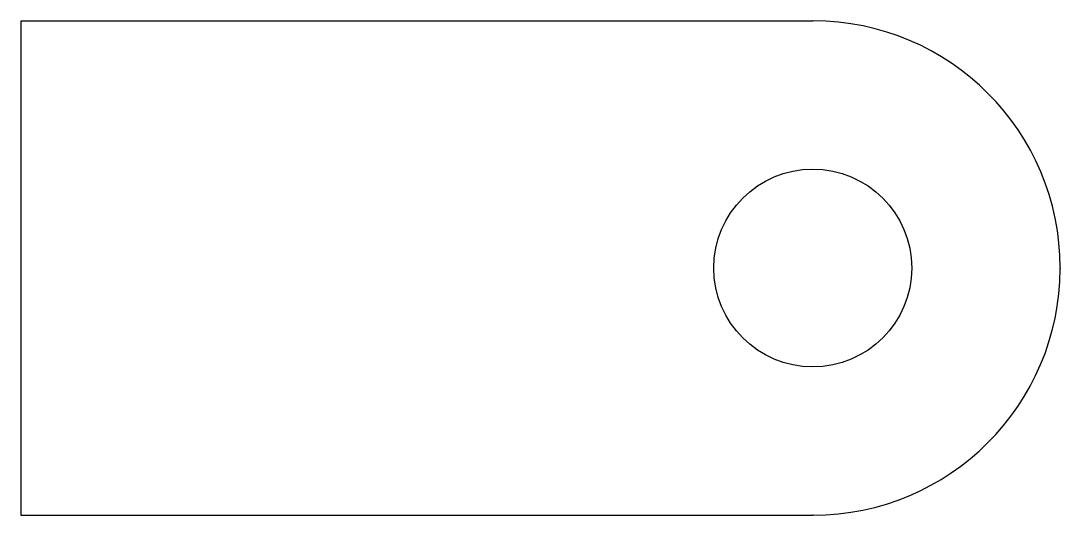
# Model space of a CAD drawing. Header units: inches. Extents: x 0 to 5.25, y 0 to 2.5.
import ezdxf

# ---------------------------------------------------------------- set-up
doc = ezdxf.new("R2010")
doc.units = ezdxf.units.IN
doc.header["$MEASUREMENT"] = 0
doc.layers.add('CUT', color=7, linetype='Continuous')

msp = doc.modelspace()

# ---------------------------------------------------------------- linework, layer by layer
at = {"layer": 'CUT'}
for p, q in [((0, 2.5), (0, 0)), ((0, 2.5), (4, 2.5)), ((4.0029, 2.5), (4, 2.5)), ((5.25, 1.25), (5.25, 1.2461)), ((0, 0), (4, 0)), ((4.0029, 0), (4, 0))]:
    msp.add_line(p, q, dxfattribs=at)
msp.add_circle((4, 1.25), 0.5, dxfattribs=at)
for start, end in [(0, 89.8649), (270.1351, 359.8199)]:
    msp.add_arc((4, 1.25), 1.25, start, end, dxfattribs=at)

doc.saveas('drawing.dxf')
